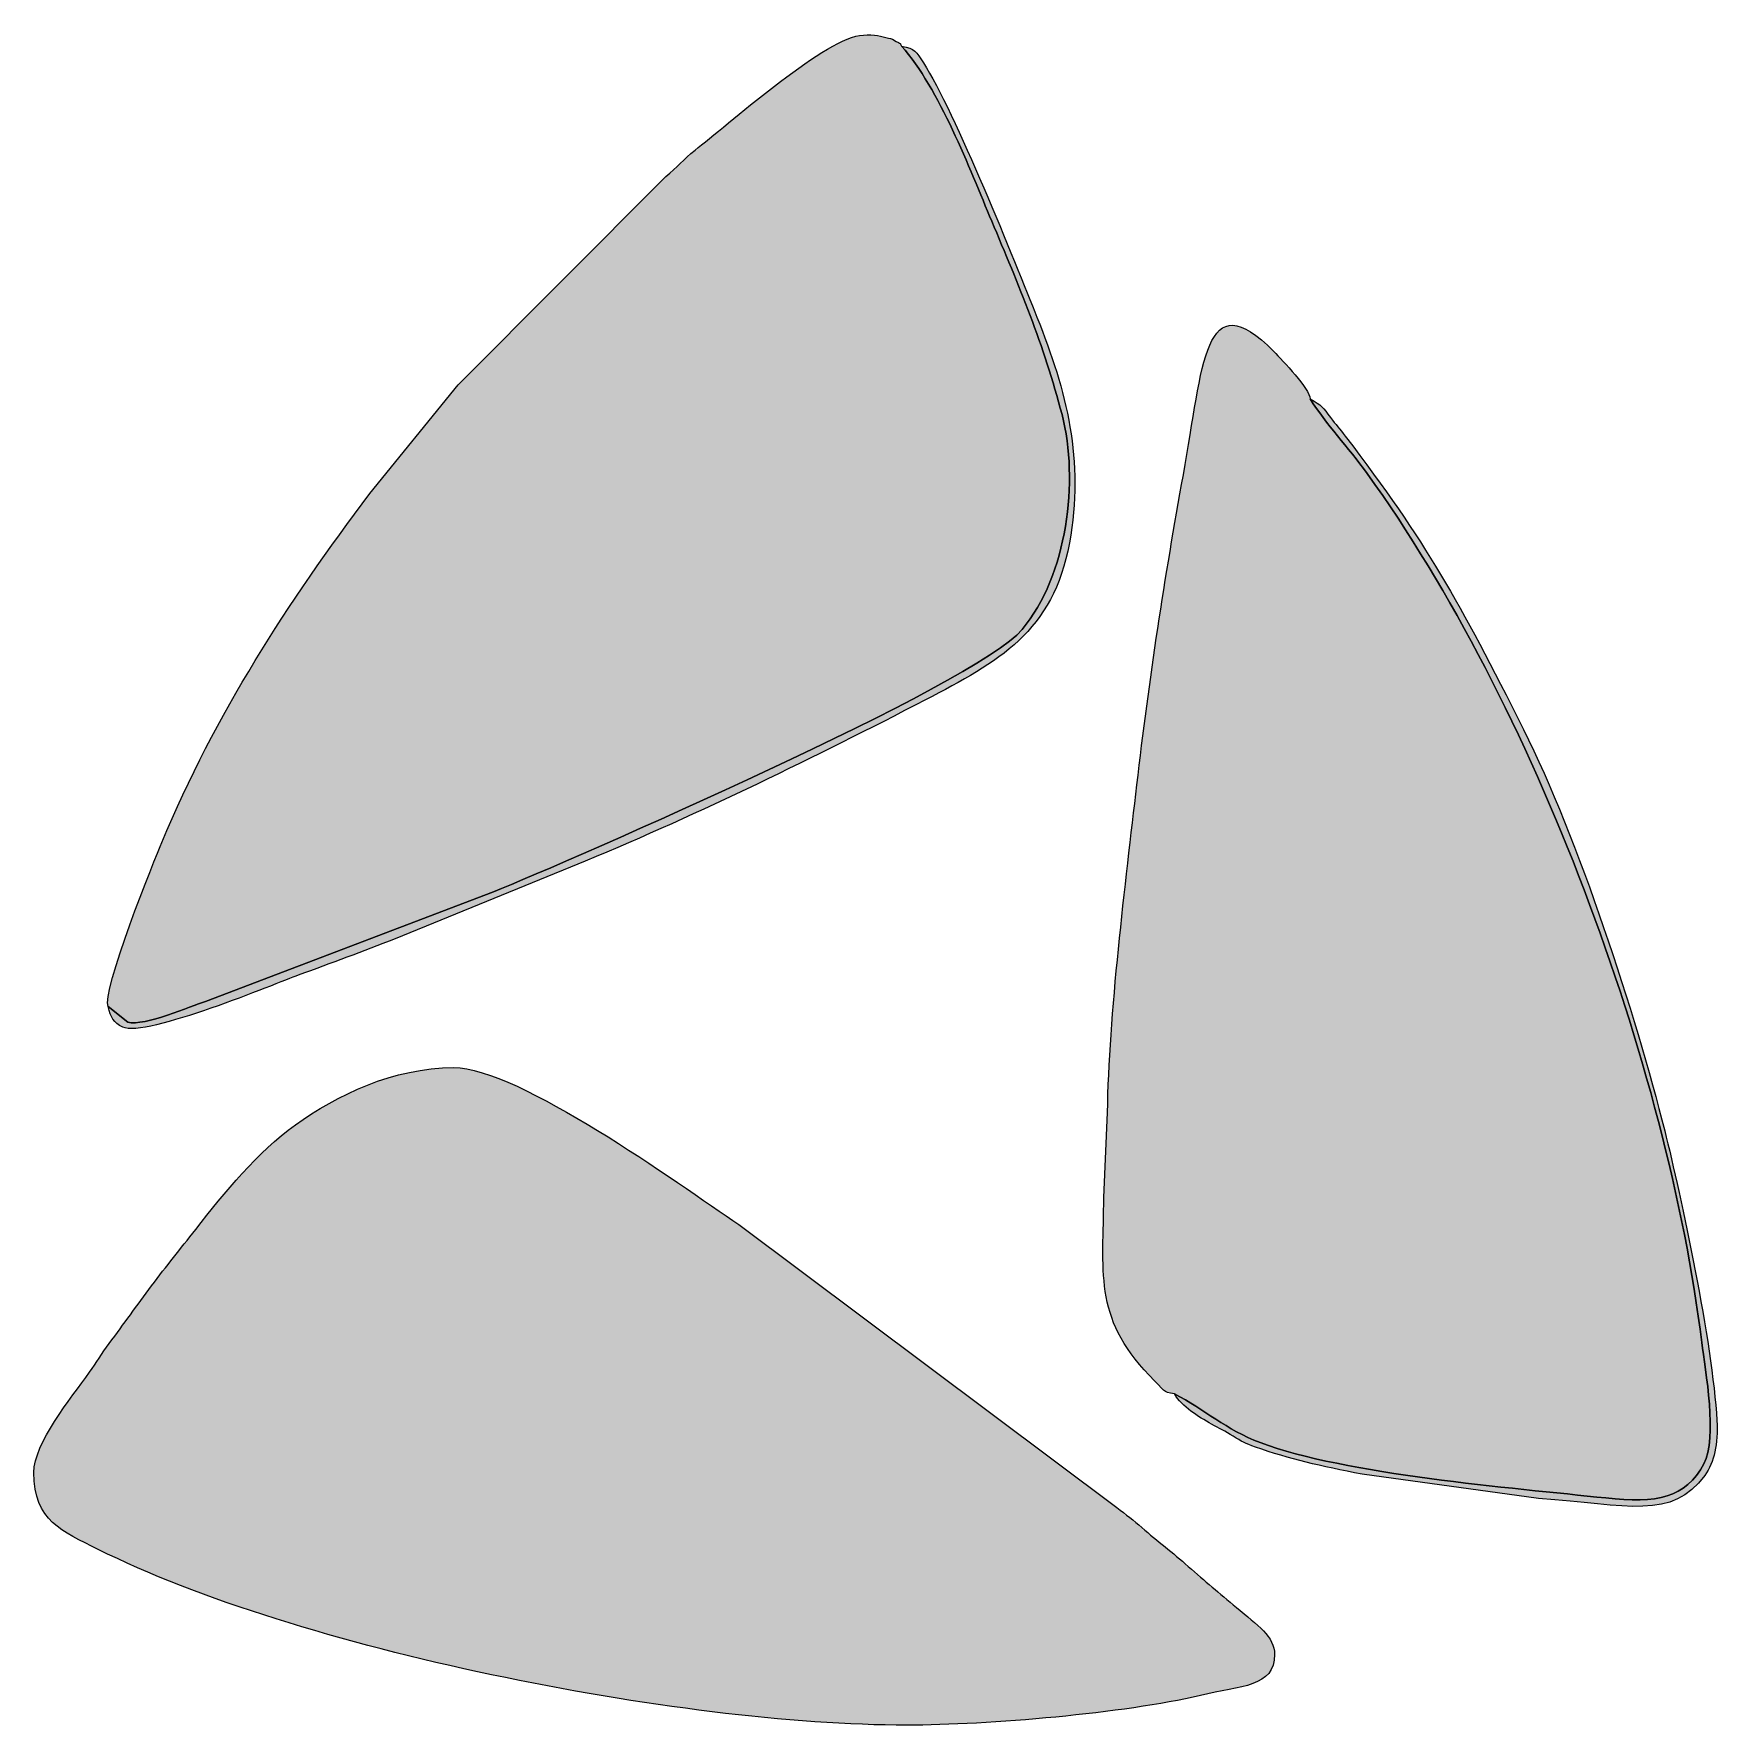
# Model space of a CAD drawing. Header units: millimetres. Extents: x -5.2 to 74.8, y -34.5 to 45.8.
import ezdxf

# ---------------------------------------------------------------- set-up
doc = ezdxf.new("R2010")
doc.units = ezdxf.units.MM
doc.header["$MEASUREMENT"] = 0
doc.layers.add('layer 1', color=7, linetype='Continuous')

msp = doc.modelspace()

# ---------------------------------------------------------------- hatches: boundary and pattern name
at = {"layer": 'layer 1', "true_color": 0x211600}
h = msp.add_hatch(color=28, dxfattribs=at)
edge = h.paths.add_edge_path()
edge.add_spline(control_points=[(-1.69, -0.3524), (-1.69, -0.3524), (-0.7555, -1.0959), (-0.7555, -1.0959), (0.0479, -1.2841), (2.2325, -0.346), (2.9317, -0.1056), (2.9317, -0.1056), (16.6053, 5.0904), (16.6053, 5.0904), (20.2179, 6.5774), (39.5498, 14.944), (41.7098, 17.5496), (43.8566, 20.1393), (44.4118, 24.6076), (43.6027, 27.7544), (42.7595, 31.0339), (41.5233, 33.9723), (40.2683, 36.9355), (39.2029, 39.4509), (37.7897, 43.2192), (35.9824, 45.2579), (35.8329, 45.4478), (36.071, 45.2879), (35.7323, 45.4755), (35.4274, 45.6444), (35.6684, 45.5503), (35.2336, 45.6662), (34.9464, 45.7428), (34.4999, 45.8368), (33.9877, 45.7569), (32.1539, 45.4712), (27.6631, 41.461), (26.1805, 40.3191), (25.6241, 39.8905), (25.3294, 39.4835), (24.796, 39.0577), (24.796, 39.0577), (14.9335, 29.1636), (14.9335, 29.1636), (14.9335, 29.1636), (10.7333, 24.0147), (10.7333, 24.0147), (6.8099, 18.7668), (3.443, 13.6188), (0.8529, 7.4355), (0.5702, 6.7606), (-2.0478, 0.2696), (-1.69, -0.3524)], knot_values=[0, 0, 0, 0, 0.0625, 0.0625, 0.0625, 0.125, 0.125, 0.125, 0.1875, 0.1875, 0.1875, 0.25, 0.25, 0.25, 0.3125, 0.3125, 0.3125, 0.375, 0.375, 0.375, 0.4375, 0.4375, 0.4375, 0.5, 0.5, 0.5, 0.5625, 0.5625, 0.5625, 0.625, 0.625, 0.625, 0.6875, 0.6875, 0.6875, 0.75, 0.75, 0.75, 0.8125, 0.8125, 0.8125, 0.875, 0.875, 0.875, 0.9375, 0.9375, 0.9375, 1, 1, 1, 1], degree=3, periodic=1)
at = {"layer": 'layer 1', "true_color": 0xffee00}
h = msp.add_hatch(color=2, dxfattribs=at)
edge = h.paths.add_edge_path()
edge.add_spline(control_points=[(-1.69, -0.3524), (-1.5759, -0.871), (-1.4399, -1.1068), (-0.9899, -1.3289), (0.0585, -1.8465), (6.3263, 0.7593), (7.3318, 1.1329), (8.9213, 1.7236), (10.367, 2.2384), (11.944, 2.8711), (11.944, 2.8711), (20.9631, 6.5526), (20.9631, 6.5526), (26.4769, 8.8421), (31.8373, 11.4798), (37.1202, 14.2092), (40.5866, 16.0001), (43.1899, 17.46), (43.9525, 21.6652), (44.6622, 25.5794), (43.8292, 28.8559), (42.411, 32.3823), (41.3811, 34.9432), (38.5023, 42.1811), (37.0206, 44.4545), (36.6553, 45.015), (36.6458, 45.1119), (35.9824, 45.2579), (37.7897, 43.2192), (39.2029, 39.4509), (40.2683, 36.9355), (41.5233, 33.9723), (42.7595, 31.0339), (43.6027, 27.7544), (44.4118, 24.6076), (43.8566, 20.1393), (41.7098, 17.5496), (39.5498, 14.944), (20.2179, 6.5774), (16.6053, 5.0904), (16.6053, 5.0904), (2.9317, -0.1056), (2.9317, -0.1056), (2.2325, -0.346), (0.0479, -1.2841), (-0.7555, -1.0959), (-0.7555, -1.0959), (-1.69, -0.3524), (-1.69, -0.3524)], knot_values=[0, 0, 0, 0, 0.0625, 0.0625, 0.0625, 0.125, 0.125, 0.125, 0.1875, 0.1875, 0.1875, 0.25, 0.25, 0.25, 0.3125, 0.3125, 0.3125, 0.375, 0.375, 0.375, 0.4375, 0.4375, 0.4375, 0.5, 0.5, 0.5, 0.5625, 0.5625, 0.5625, 0.625, 0.625, 0.625, 0.6875, 0.6875, 0.6875, 0.75, 0.75, 0.75, 0.8125, 0.8125, 0.8125, 0.875, 0.875, 0.875, 0.9375, 0.9375, 0.9375, 1, 1, 1, 1], degree=3, periodic=1)
at = {"layer": 'layer 1', "true_color": 0x001b1b}
h = msp.add_hatch(color=108, dxfattribs=at)
edge = h.paths.add_edge_path()
edge.add_spline(control_points=[(48.9362, -18.7358), (50.3939, -19.4949), (51.3814, -20.4351), (53.0138, -21.0542), (57.0343, -22.5791), (64.9529, -23.201), (69.4193, -23.6868), (71.8685, -23.9532), (73.1919, -23.701), (74.0847, -22.0585), (74.7389, -20.8551), (74.1488, -17.6277), (73.9836, -16.2998), (72.3341, -3.0463), (66.0287, 13.9856), (58.0896, 24.9579), (57.1787, 26.217), (56.1405, 27.2945), (55.3895, 28.5001), (55.3599, 28.9747), (54.0887, 30.3161), (53.6584, 30.7527), (50.33, 34.1291), (50.3122, 30.1332), (49.3634, 24.8977), (48.4871, 20.0614), (47.7368, 15.1812), (47.1572, 10.1697), (46.631, 5.6189), (45.813, -0.8728), (45.7679, -5.3751), (45.7679, -5.3751), (45.5847, -9.4255), (45.5847, -9.4255), (45.5848, -12.8369), (45.0639, -15.0947), (47.7415, -17.8527), (48.5254, -18.6602), (48.3663, -18.6452), (48.9362, -18.7358)], knot_values=[0, 0, 0, 0, 0.0769231, 0.0769231, 0.0769231, 0.1538462, 0.1538462, 0.1538462, 0.2307692, 0.2307692, 0.2307692, 0.3076923, 0.3076923, 0.3076923, 0.3846154, 0.3846154, 0.3846154, 0.4615385, 0.4615385, 0.4615385, 0.5384615, 0.5384615, 0.5384615, 0.6153846, 0.6153846, 0.6153846, 0.6923077, 0.6923077, 0.6923077, 0.7692308, 0.7692308, 0.7692308, 0.8461538, 0.8461538, 0.8461538, 0.9230769, 0.9230769, 0.9230769, 1, 1, 1, 1], degree=3, periodic=1)
at = {"layer": 'layer 1', "true_color": 0x00f7f7}
h = msp.add_hatch(color=4, dxfattribs=at)
edge = h.paths.add_edge_path()
edge.add_spline(control_points=[(48.9362, -18.7358), (49.3036, -19.3625), (50.0724, -19.817), (50.7057, -20.1802), (51.0761, -20.3926), (51.3357, -20.5101), (51.7232, -20.7502), (52.137, -21.0067), (52.2961, -21.0948), (52.7916, -21.2695), (54.4222, -21.8444), (55.8801, -22.182), (57.8571, -22.5543), (57.8571, -22.5543), (66.2319, -23.705), (66.2319, -23.705), (70.4721, -24.0203), (72.5745, -24.755), (74.1203, -22.6145), (74.5856, -21.9701), (74.7588, -21.1308), (74.6963, -20.0091), (74.4885, -16.2807), (72.996, -9.3514), (72.2207, -6.2503), (70.8435, -0.7418), (68.0983, 7.6491), (65.5176, 12.8007), (62.4389, 18.9464), (60.9161, 21.647), (57.0526, 26.7382), (56.7922, 27.0812), (56.6038, 27.2756), (56.3472, 27.6195), (55.9885, 28.1002), (55.946, 28.2066), (55.3895, 28.5001), (56.1405, 27.2945), (57.1787, 26.217), (58.0896, 24.9579), (66.0287, 13.9856), (72.3341, -3.0463), (73.9836, -16.2998), (74.1488, -17.6277), (74.7389, -20.8551), (74.0847, -22.0585), (73.1919, -23.701), (71.8685, -23.9532), (69.4193, -23.6868), (64.9529, -23.201), (57.0343, -22.5791), (53.0138, -21.0542), (51.3814, -20.4351), (50.3939, -19.4949), (48.9362, -18.7358)], knot_values=[0, 0, 0, 0, 0.0555556, 0.0555556, 0.0555556, 0.1111111, 0.1111111, 0.1111111, 0.1666667, 0.1666667, 0.1666667, 0.2222222, 0.2222222, 0.2222222, 0.2777778, 0.2777778, 0.2777778, 0.3333333, 0.3333333, 0.3333333, 0.3888889, 0.3888889, 0.3888889, 0.4444444, 0.4444444, 0.4444444, 0.5, 0.5, 0.5, 0.5555556, 0.5555556, 0.5555556, 0.6111111, 0.6111111, 0.6111111, 0.6666667, 0.6666667, 0.6666667, 0.7222222, 0.7222222, 0.7222222, 0.7777778, 0.7777778, 0.7777778, 0.8333333, 0.8333333, 0.8333333, 0.8888889, 0.8888889, 0.8888889, 0.9444444, 0.9444444, 0.9444444, 1, 1, 1, 1], degree=3, periodic=1)
at = {"layer": 'layer 1', "true_color": 0x210006}
h = msp.add_hatch(color=18, dxfattribs=at)
edge = h.paths.add_edge_path()
edge.add_spline(control_points=[(-5.2179, -22.4789), (-5.2179, -24.7924), (-3.8773, -25.2609), (-2.1607, -26.1248), (7.2734, -30.8724), (25.4072, -34.4739), (36.2356, -34.4739), (40.1238, -34.4739), (46.5613, -33.9147), (50.1729, -33.0646), (52.0989, -32.6113), (53.699, -32.6668), (53.699, -31.1224), (53.699, -30.2668), (52.8874, -29.7261), (51.8828, -28.8814), (51.0595, -28.1892), (50.3946, -27.6451), (49.5963, -26.9343), (48.8469, -26.2669), (48.1462, -25.7483), (47.388, -25.0855), (47.0078, -24.7532), (46.6353, -24.4728), (46.2134, -24.1433), (46.2134, -24.1433), (28.2607, -10.6972), (28.2607, -10.6972), (25.3292, -8.7349), (17.8181, -3.2515), (14.715, -3.2515), (11.8652, -3.2515), (9.1581, -4.5551), (7.2028, -5.9704), (5.3811, -7.289), (3.8607, -9.152), (2.4667, -10.9362), (1.7277, -11.8821), (1.0868, -12.6556), (0.3759, -13.6081), (-0.3415, -14.5695), (-0.9242, -15.3946), (-1.6415, -16.3534), (-2.0055, -16.8398), (-2.2467, -17.2564), (-2.5726, -17.7155), (-3.4658, -18.9741), (-5.2179, -21.0918), (-5.2179, -22.4789)], knot_values=[0, 0, 0, 0, 0.0625, 0.0625, 0.0625, 0.125, 0.125, 0.125, 0.1875, 0.1875, 0.1875, 0.25, 0.25, 0.25, 0.3125, 0.3125, 0.3125, 0.375, 0.375, 0.375, 0.4375, 0.4375, 0.4375, 0.5, 0.5, 0.5, 0.5625, 0.5625, 0.5625, 0.625, 0.625, 0.625, 0.6875, 0.6875, 0.6875, 0.75, 0.75, 0.75, 0.8125, 0.8125, 0.8125, 0.875, 0.875, 0.875, 0.9375, 0.9375, 0.9375, 1, 1, 1, 1], degree=3, periodic=1)

# ---------------------------------------------------------------- linework, layer by layer
at = {"layer": 'layer 1'}
for points, knots in [([(-1.69, -0.3524), (-1.69, -0.3524), (-0.7555, -1.0959), (-0.7555, -1.0959), (0.0479, -1.2841), (2.2325, -0.346), (2.9317, -0.1056), (2.9317, -0.1056), (16.6053, 5.0904), (16.6053, 5.0904), (20.2179, 6.5774), (39.5498, 14.944), (41.7098, 17.5496), (43.8566, 20.1393), (44.4118, 24.6076), (43.6027, 27.7544), (42.7595, 31.0339), (41.5233, 33.9723), (40.2683, 36.9355), (39.2029, 39.4509), (37.7897, 43.2192), (35.9824, 45.2579), (35.8329, 45.4478), (36.071, 45.2879), (35.7323, 45.4755), (35.4274, 45.6444), (35.6684, 45.5503), (35.2336, 45.6662), (34.9464, 45.7428), (34.4999, 45.8368), (33.9877, 45.7569), (32.1539, 45.4712), (27.6631, 41.461), (26.1805, 40.3191), (25.6241, 39.8905), (25.3294, 39.4835), (24.796, 39.0577), (24.796, 39.0577), (14.9335, 29.1636), (14.9335, 29.1636), (14.9335, 29.1636), (10.7333, 24.0147), (10.7333, 24.0147), (6.8099, 18.7668), (3.443, 13.6188), (0.8529, 7.4355), (0.5702, 6.7606), (-2.0478, 0.2696), (-1.69, -0.3524)], [0, 0, 0, 0, 0.0625, 0.0625, 0.0625, 0.125, 0.125, 0.125, 0.1875, 0.1875, 0.1875, 0.25, 0.25, 0.25, 0.3125, 0.3125, 0.3125, 0.375, 0.375, 0.375, 0.4375, 0.4375, 0.4375, 0.5, 0.5, 0.5, 0.5625, 0.5625, 0.5625, 0.625, 0.625, 0.625, 0.6875, 0.6875, 0.6875, 0.75, 0.75, 0.75, 0.8125, 0.8125, 0.8125, 0.875, 0.875, 0.875, 0.9375, 0.9375, 0.9375, 1, 1, 1, 1]), ([(48.9362, -18.7358), (50.3939, -19.4949), (51.3814, -20.4351), (53.0138, -21.0542), (57.0343, -22.5791), (64.9529, -23.201), (69.4193, -23.6868), (71.8685, -23.9532), (73.1919, -23.701), (74.0847, -22.0585), (74.7389, -20.8551), (74.1488, -17.6277), (73.9836, -16.2998), (72.3341, -3.0463), (66.0287, 13.9856), (58.0896, 24.9579), (57.1787, 26.217), (56.1405, 27.2945), (55.3895, 28.5001), (55.3599, 28.9747), (54.0887, 30.3161), (53.6584, 30.7527), (50.33, 34.1291), (50.3122, 30.1332), (49.3634, 24.8977), (48.4871, 20.0614), (47.7368, 15.1812), (47.1572, 10.1697), (46.631, 5.6189), (45.813, -0.8728), (45.7679, -5.3751), (45.7679, -5.3751), (45.5847, -9.4255), (45.5847, -9.4255), (45.5848, -12.8369), (45.0639, -15.0947), (47.7415, -17.8527), (48.5254, -18.6602), (48.3663, -18.6452), (48.9362, -18.7358)], [0, 0, 0, 0, 0.0769231, 0.0769231, 0.0769231, 0.1538462, 0.1538462, 0.1538462, 0.2307692, 0.2307692, 0.2307692, 0.3076923, 0.3076923, 0.3076923, 0.3846154, 0.3846154, 0.3846154, 0.4615385, 0.4615385, 0.4615385, 0.5384615, 0.5384615, 0.5384615, 0.6153846, 0.6153846, 0.6153846, 0.6923077, 0.6923077, 0.6923077, 0.7692308, 0.7692308, 0.7692308, 0.8461538, 0.8461538, 0.8461538, 0.9230769, 0.9230769, 0.9230769, 1, 1, 1, 1]), ([(-5.2179, -22.4789), (-5.2179, -24.7924), (-3.8773, -25.2609), (-2.1607, -26.1248), (7.2734, -30.8724), (25.4072, -34.4739), (36.2356, -34.4739), (40.1238, -34.4739), (46.5613, -33.9147), (50.1729, -33.0646), (52.0989, -32.6113), (53.699, -32.6668), (53.699, -31.1224), (53.699, -30.2668), (52.8874, -29.7261), (51.8828, -28.8814), (51.0595, -28.1892), (50.3946, -27.6451), (49.5963, -26.9343), (48.8469, -26.2669), (48.1462, -25.7483), (47.388, -25.0855), (47.0078, -24.7532), (46.6353, -24.4728), (46.2134, -24.1433), (46.2134, -24.1433), (28.2607, -10.6972), (28.2607, -10.6972), (25.3292, -8.7349), (17.8181, -3.2515), (14.715, -3.2515), (11.8652, -3.2515), (9.1581, -4.5551), (7.2028, -5.9704), (5.3811, -7.289), (3.8607, -9.152), (2.4667, -10.9362), (1.7277, -11.8821), (1.0868, -12.6556), (0.3759, -13.6081), (-0.3415, -14.5695), (-0.9242, -15.3946), (-1.6415, -16.3534), (-2.0055, -16.8398), (-2.2467, -17.2564), (-2.5726, -17.7155), (-3.4658, -18.9741), (-5.2179, -21.0918), (-5.2179, -22.4789)], [0, 0, 0, 0, 0.0625, 0.0625, 0.0625, 0.125, 0.125, 0.125, 0.1875, 0.1875, 0.1875, 0.25, 0.25, 0.25, 0.3125, 0.3125, 0.3125, 0.375, 0.375, 0.375, 0.4375, 0.4375, 0.4375, 0.5, 0.5, 0.5, 0.5625, 0.5625, 0.5625, 0.625, 0.625, 0.625, 0.6875, 0.6875, 0.6875, 0.75, 0.75, 0.75, 0.8125, 0.8125, 0.8125, 0.875, 0.875, 0.875, 0.9375, 0.9375, 0.9375, 1, 1, 1, 1])]:
    msp.add_open_spline(points, degree=3, knots=knots, dxfattribs=at)
at = {"layer": 'layer 1', "color": 2}
msp.add_open_spline([(-1.69, -0.3524), (-1.5759, -0.871), (-1.4399, -1.1068), (-0.9899, -1.3289), (0.0585, -1.8465), (6.3263, 0.7593), (7.3318, 1.1329), (8.9213, 1.7236), (10.367, 2.2384), (11.944, 2.8711), (11.944, 2.8711), (20.9631, 6.5526), (20.9631, 6.5526), (26.4769, 8.8421), (31.8373, 11.4798), (37.1202, 14.2092), (40.5866, 16.0001), (43.1899, 17.46), (43.9525, 21.6652), (44.6622, 25.5794), (43.8292, 28.8559), (42.411, 32.3823), (41.3811, 34.9432), (38.5023, 42.1811), (37.0206, 44.4545), (36.6553, 45.015), (36.6458, 45.1119), (35.9824, 45.2579), (37.7897, 43.2192), (39.2029, 39.4509), (40.2683, 36.9355), (41.5233, 33.9723), (42.7595, 31.0339), (43.6027, 27.7544), (44.4118, 24.6076), (43.8566, 20.1393), (41.7098, 17.5496), (39.5498, 14.944), (20.2179, 6.5774), (16.6053, 5.0904), (16.6053, 5.0904), (2.9317, -0.1056), (2.9317, -0.1056), (2.2325, -0.346), (0.0479, -1.2841), (-0.7555, -1.0959), (-0.7555, -1.0959), (-1.69, -0.3524), (-1.69, -0.3524)], degree=3, knots=[0, 0, 0, 0, 0.0625, 0.0625, 0.0625, 0.125, 0.125, 0.125, 0.1875, 0.1875, 0.1875, 0.25, 0.25, 0.25, 0.3125, 0.3125, 0.3125, 0.375, 0.375, 0.375, 0.4375, 0.4375, 0.4375, 0.5, 0.5, 0.5, 0.5625, 0.5625, 0.5625, 0.625, 0.625, 0.625, 0.6875, 0.6875, 0.6875, 0.75, 0.75, 0.75, 0.8125, 0.8125, 0.8125, 0.875, 0.875, 0.875, 0.9375, 0.9375, 0.9375, 1, 1, 1, 1], dxfattribs=at)
at = {"layer": 'layer 1', "color": 4}
msp.add_open_spline([(48.9362, -18.7358), (49.3036, -19.3625), (50.0724, -19.817), (50.7057, -20.1802), (51.0761, -20.3926), (51.3357, -20.5101), (51.7232, -20.7502), (52.137, -21.0067), (52.2961, -21.0948), (52.7916, -21.2695), (54.4222, -21.8444), (55.8801, -22.182), (57.8571, -22.5543), (57.8571, -22.5543), (66.2319, -23.705), (66.2319, -23.705), (70.4721, -24.0203), (72.5745, -24.755), (74.1203, -22.6145), (74.5856, -21.9701), (74.7588, -21.1308), (74.6963, -20.0091), (74.4885, -16.2807), (72.996, -9.3514), (72.2207, -6.2503), (70.8435, -0.7418), (68.0983, 7.6491), (65.5176, 12.8007), (62.4389, 18.9464), (60.9161, 21.647), (57.0526, 26.7382), (56.7922, 27.0812), (56.6038, 27.2756), (56.3472, 27.6195), (55.9885, 28.1002), (55.946, 28.2066), (55.3895, 28.5001), (56.1405, 27.2945), (57.1787, 26.217), (58.0896, 24.9579), (66.0287, 13.9856), (72.3341, -3.0463), (73.9836, -16.2998), (74.1488, -17.6277), (74.7389, -20.8551), (74.0847, -22.0585), (73.1919, -23.701), (71.8685, -23.9532), (69.4193, -23.6868), (64.9529, -23.201), (57.0343, -22.5791), (53.0138, -21.0542), (51.3814, -20.4351), (50.3939, -19.4949), (48.9362, -18.7358)], degree=3, knots=[0, 0, 0, 0, 0.0555556, 0.0555556, 0.0555556, 0.1111111, 0.1111111, 0.1111111, 0.1666667, 0.1666667, 0.1666667, 0.2222222, 0.2222222, 0.2222222, 0.2777778, 0.2777778, 0.2777778, 0.3333333, 0.3333333, 0.3333333, 0.3888889, 0.3888889, 0.3888889, 0.4444444, 0.4444444, 0.4444444, 0.5, 0.5, 0.5, 0.5555556, 0.5555556, 0.5555556, 0.6111111, 0.6111111, 0.6111111, 0.6666667, 0.6666667, 0.6666667, 0.7222222, 0.7222222, 0.7222222, 0.7777778, 0.7777778, 0.7777778, 0.8333333, 0.8333333, 0.8333333, 0.8888889, 0.8888889, 0.8888889, 0.9444444, 0.9444444, 0.9444444, 1, 1, 1, 1], dxfattribs=at)

doc.saveas('drawing.dxf')
